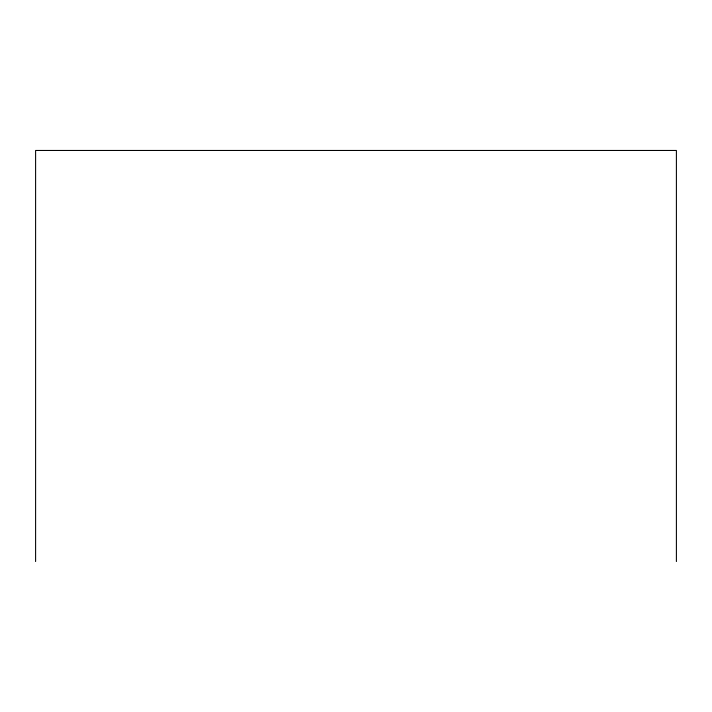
<?xml version="1.0" encoding="UTF-8"?>
<svg xmlns="http://www.w3.org/2000/svg" width="712" height="712" viewBox="0 0 712 712"><rect width="100%" height="100%" fill="white"/><g stroke="black" fill="none" stroke-linecap="round" stroke-linejoin="round"><path stroke-width="1.07" d="M676.4 561.537L676.4 150.463L35.6 150.463L35.6 561.537"/></g></svg>
